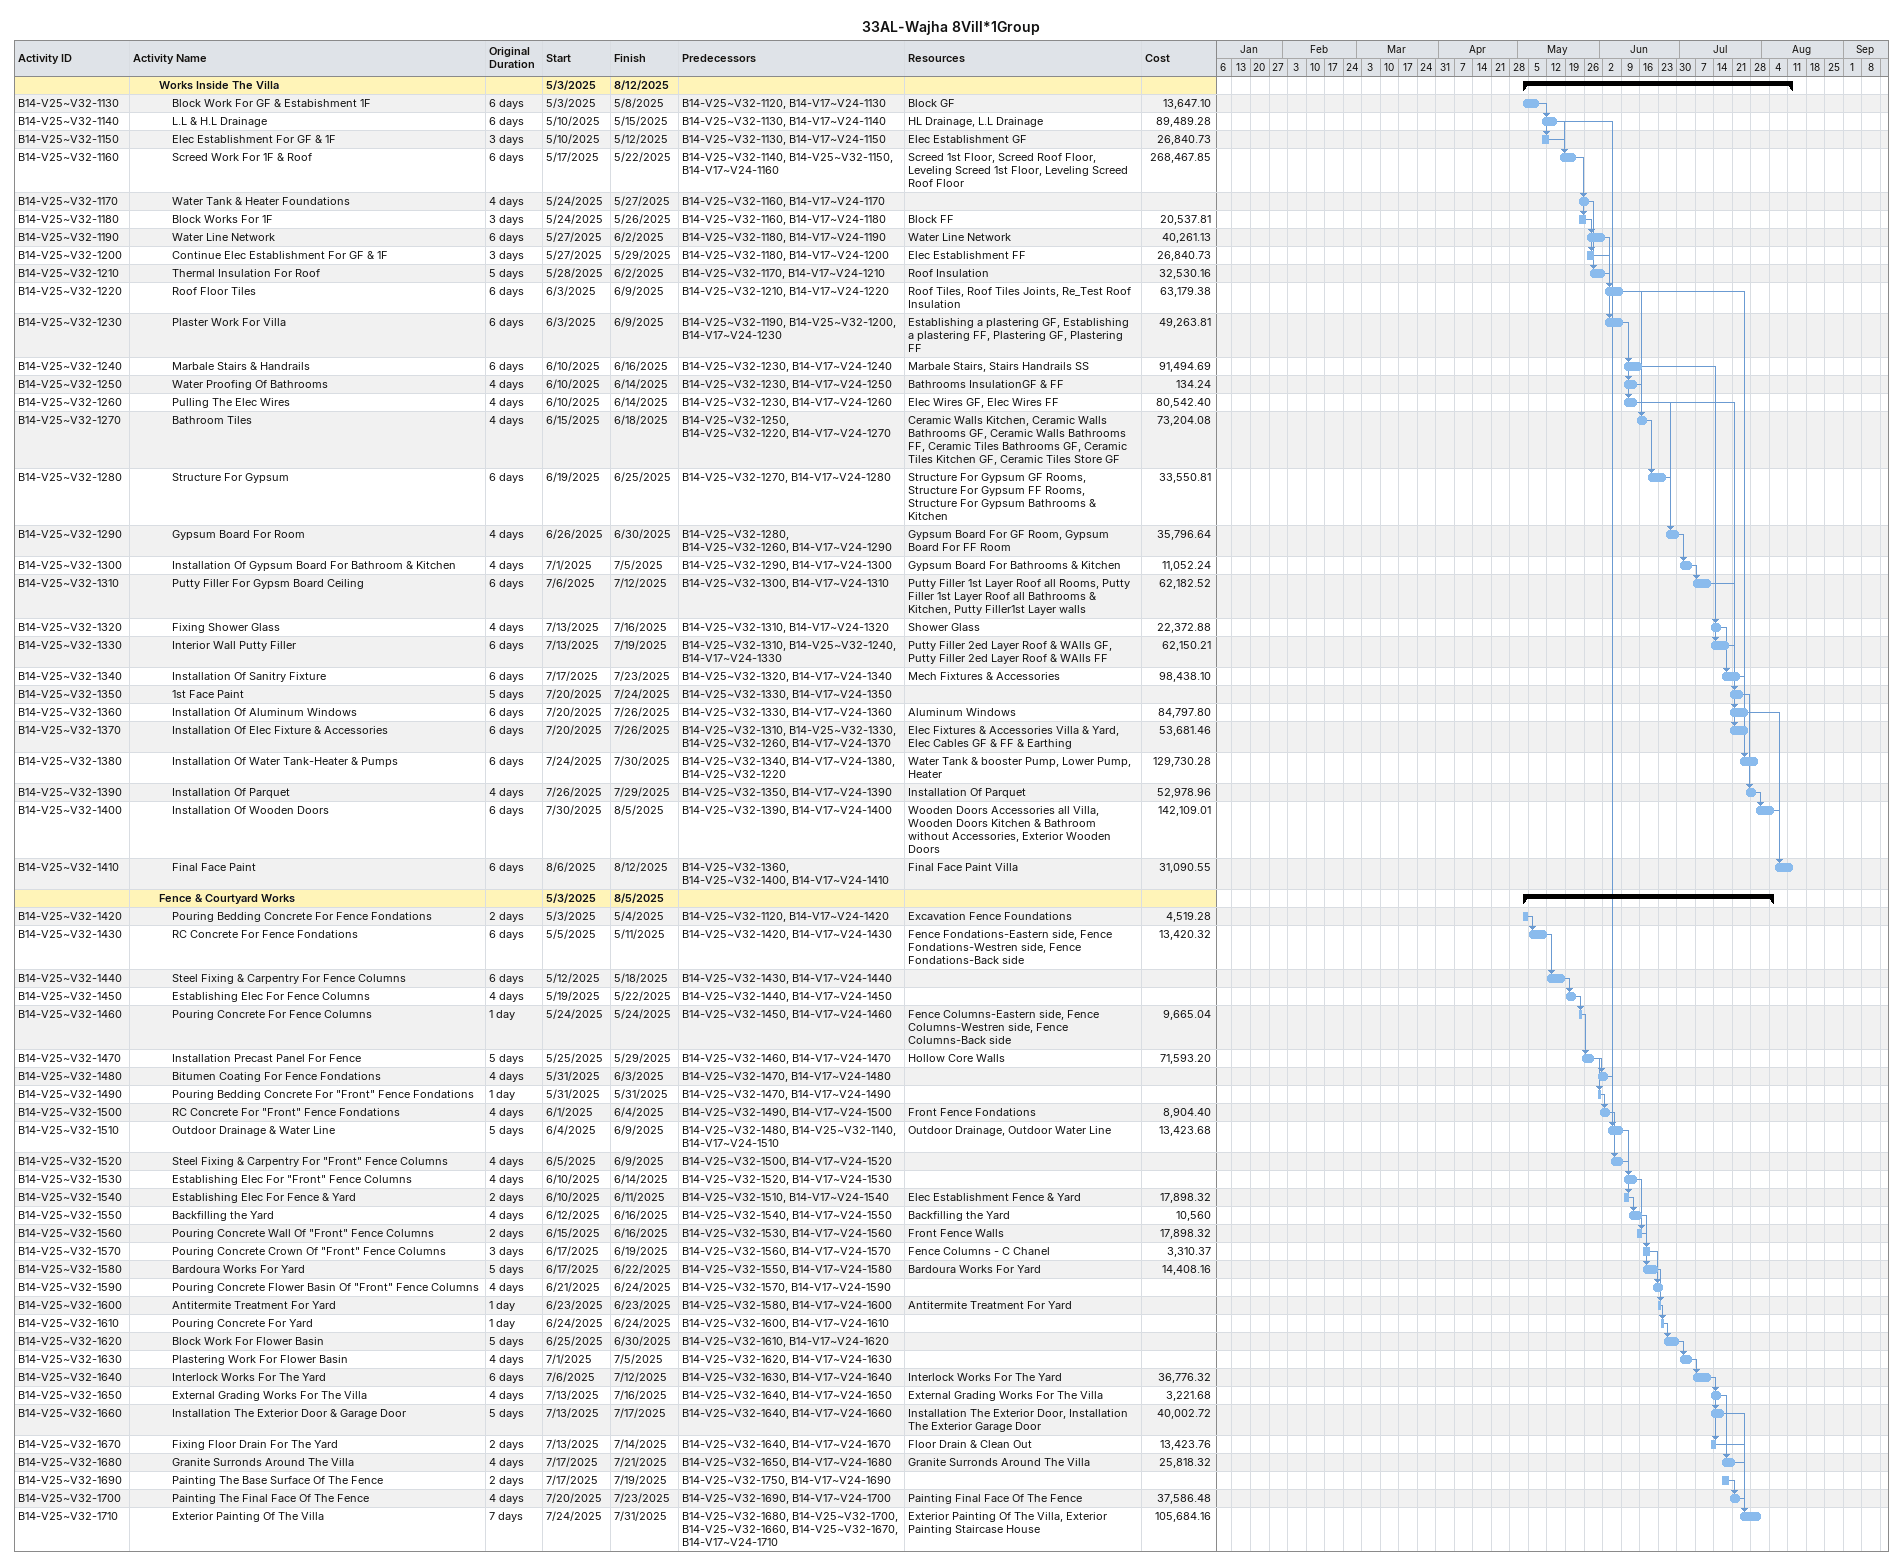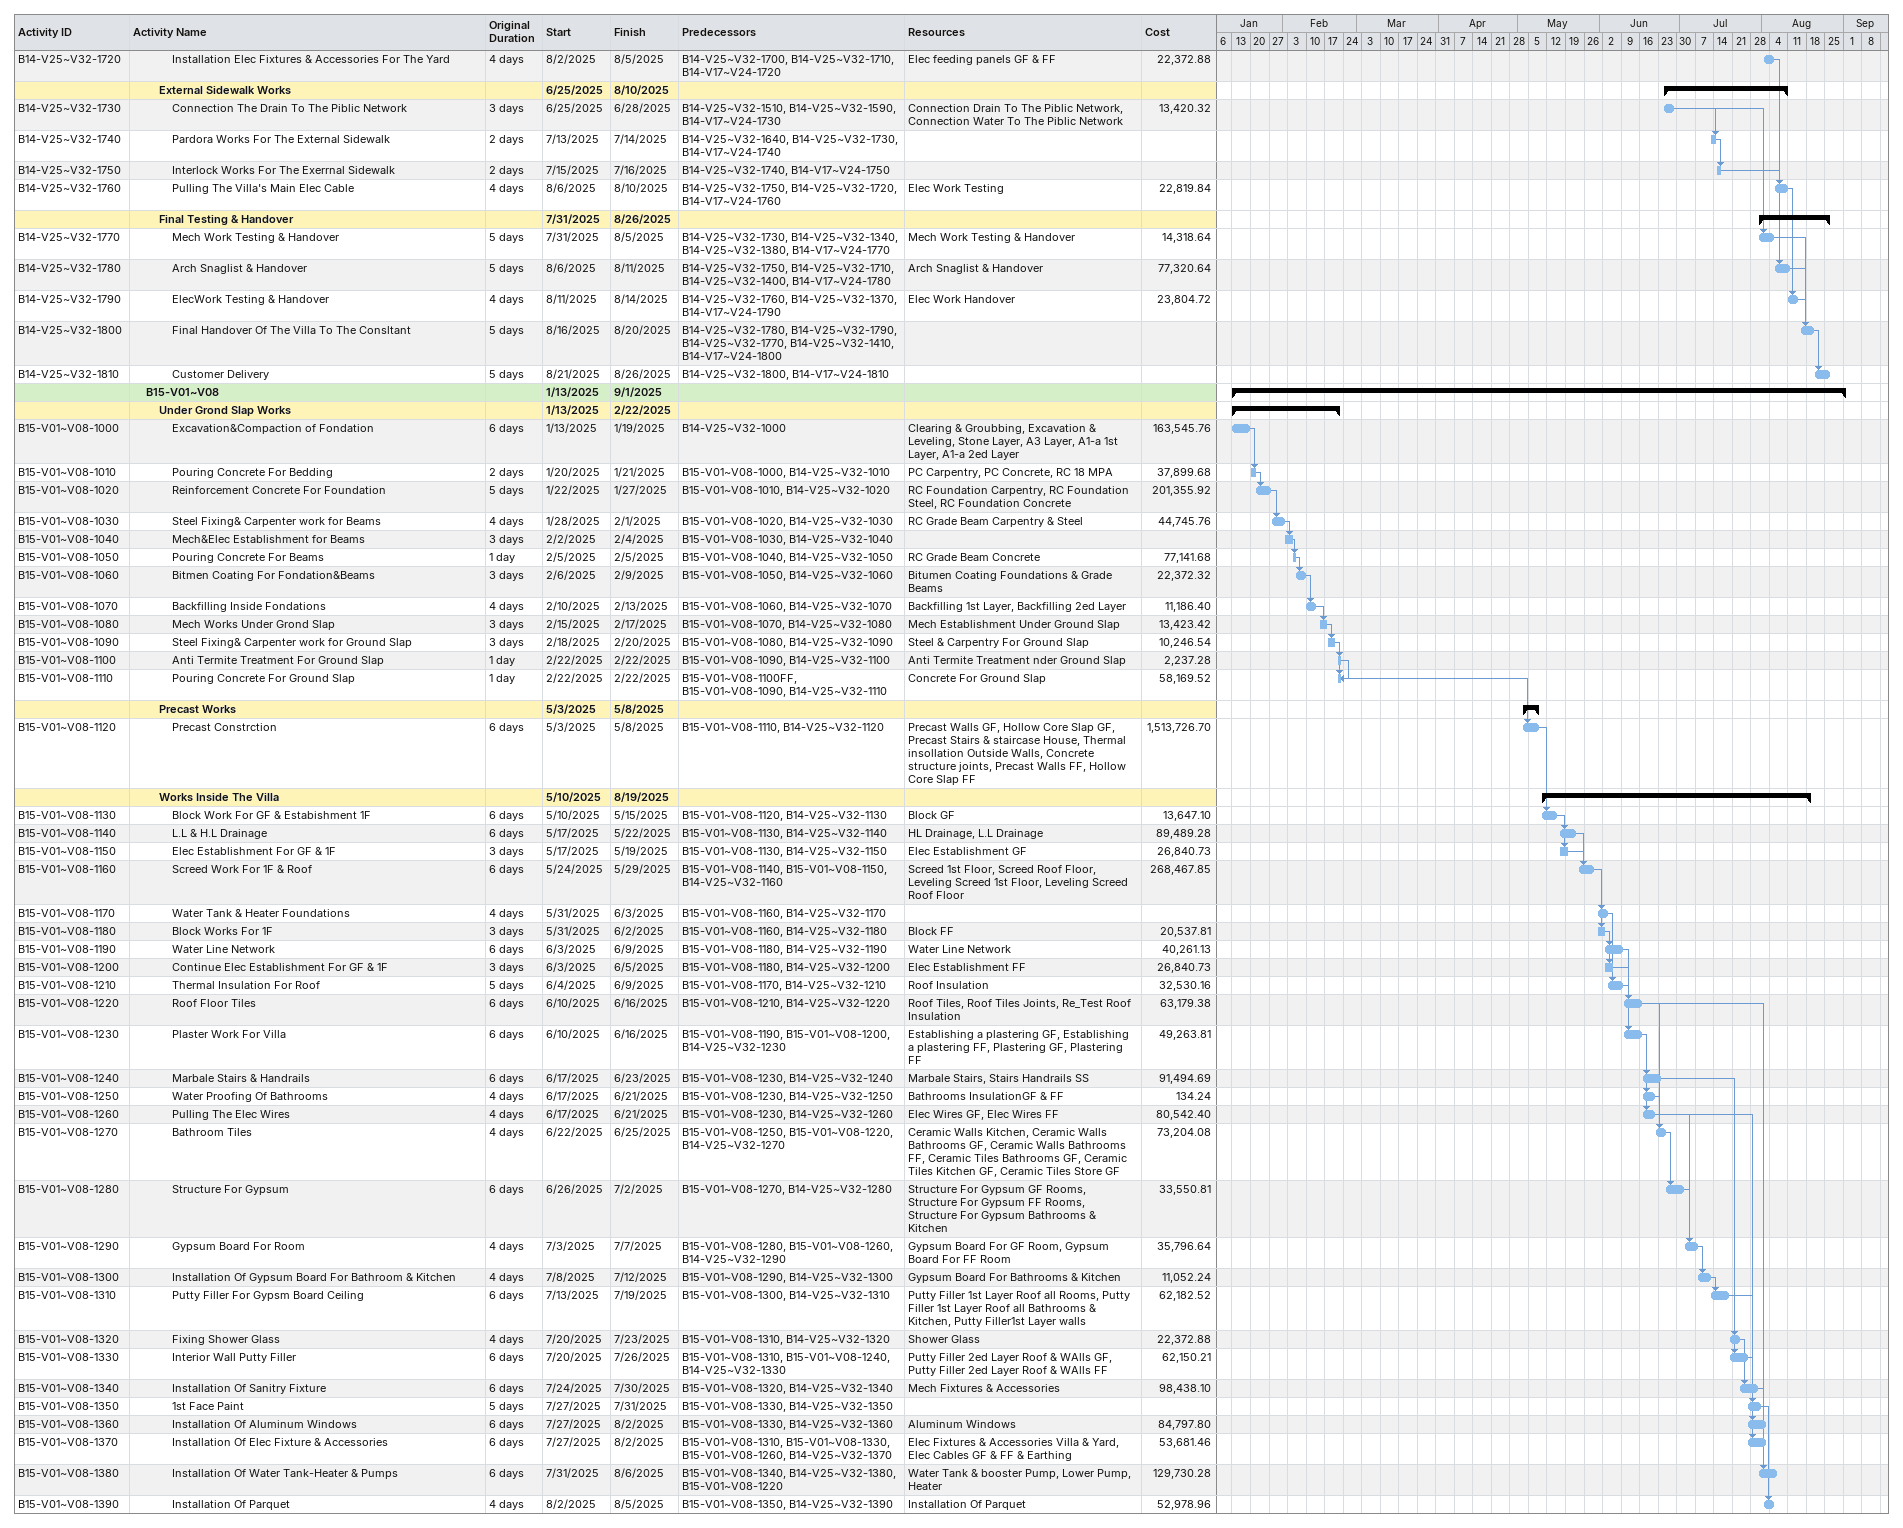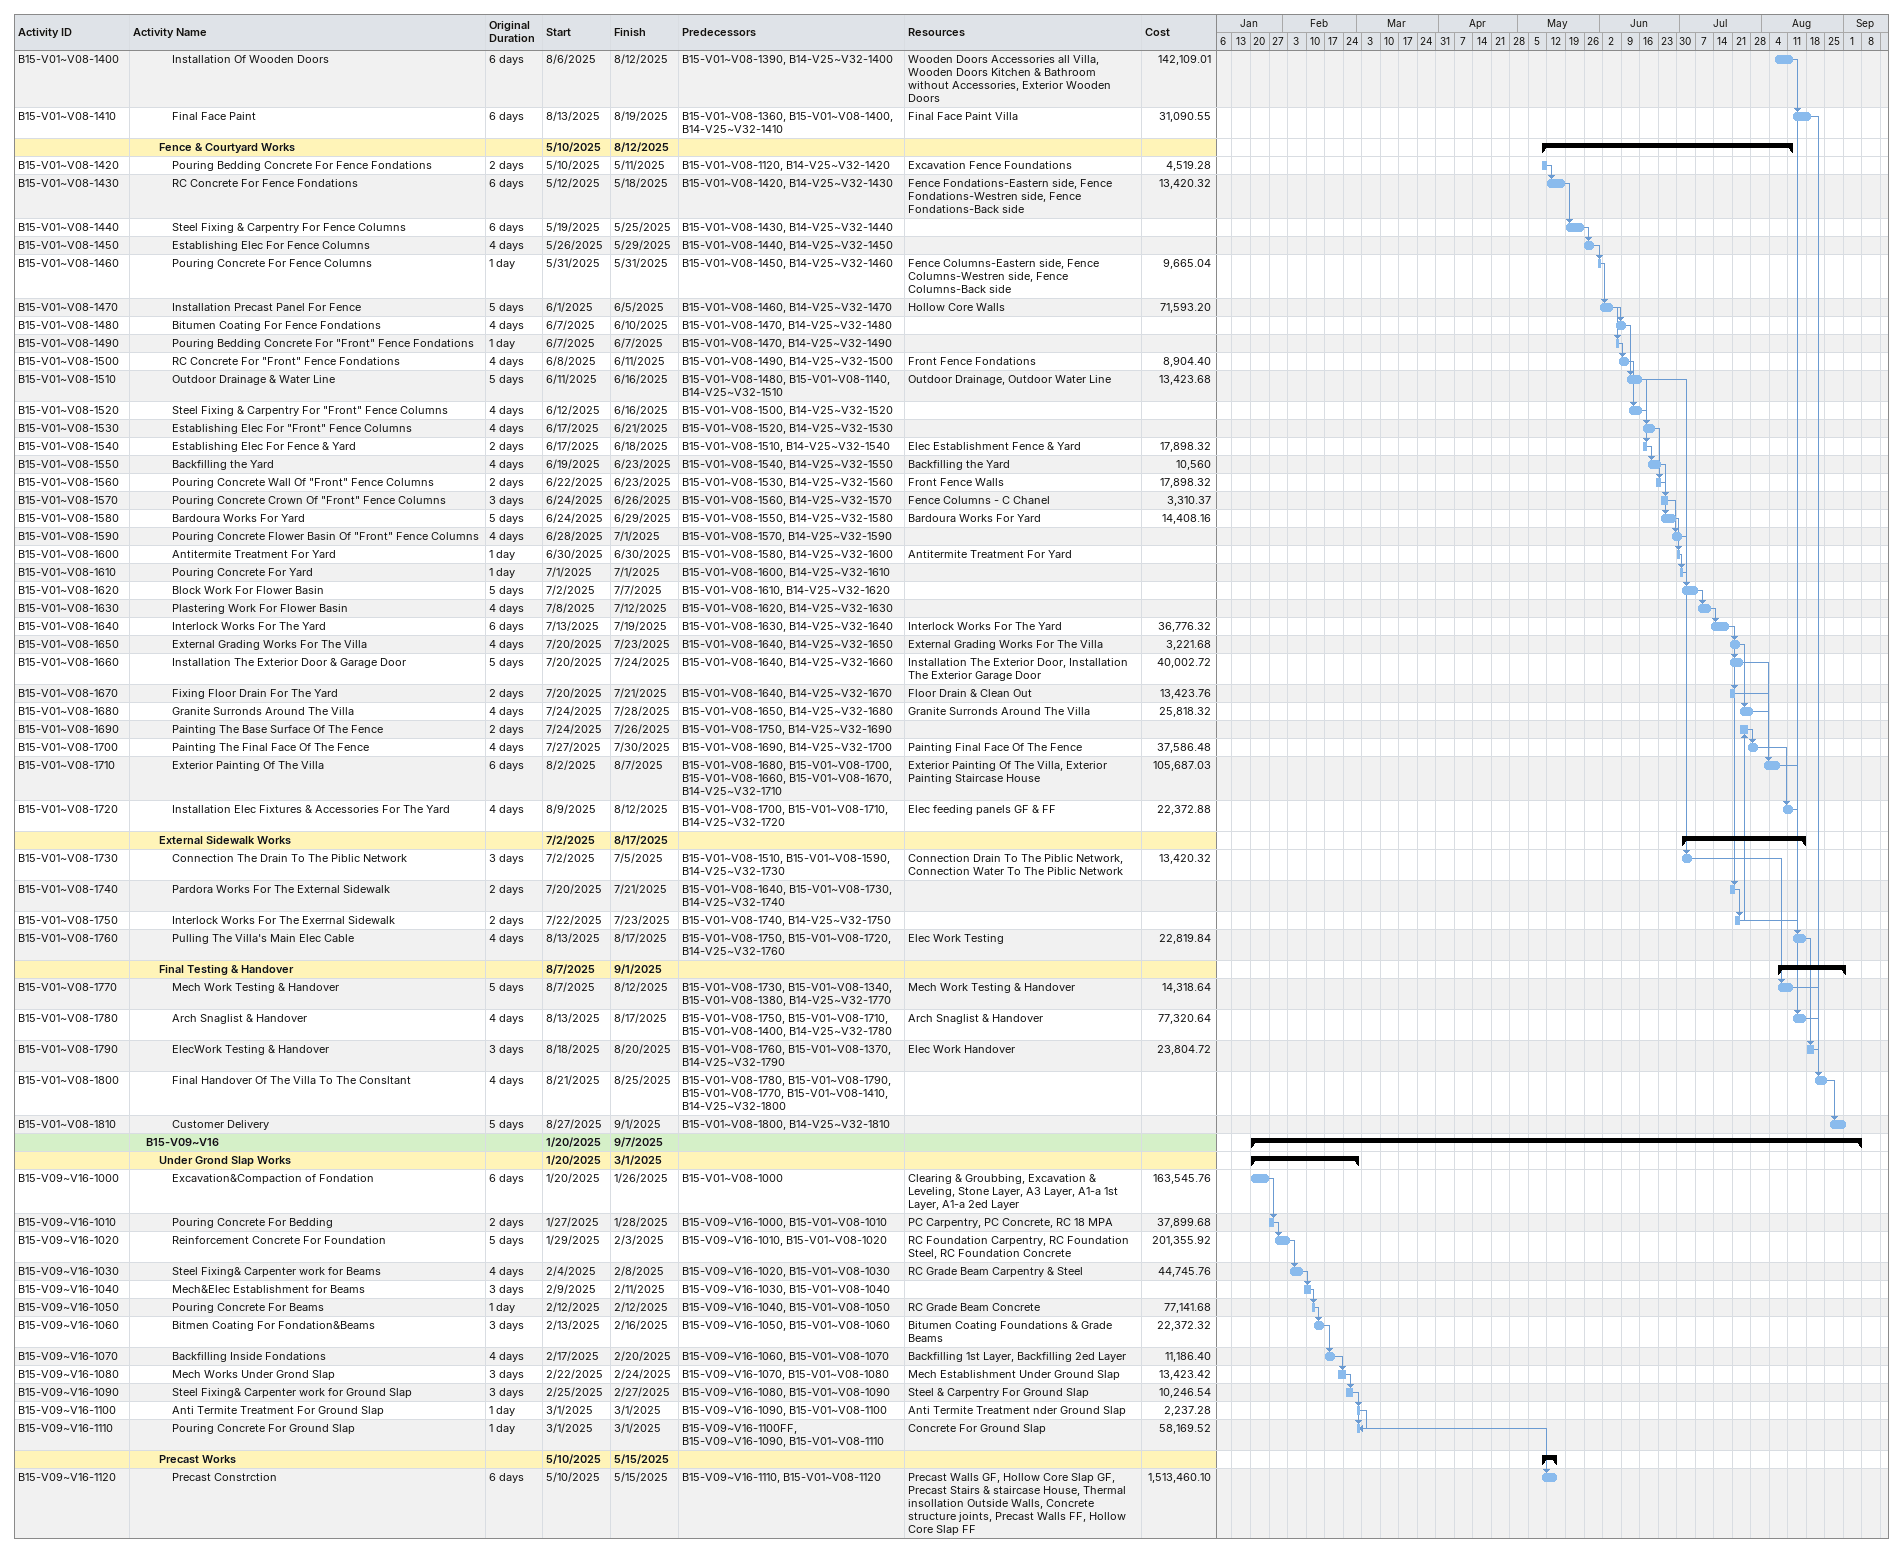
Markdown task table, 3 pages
33AL-Wajha 8Vill*1Group

| ID | Level | Task | Original duration | Start | Finish | Predecessors | Resources | Cost |
|---|---|---|---|---|---|---|---|---|
|  | 3 | **Works Inside The Villa** |  | 2025-05-03 | 2025-08-12 |  |  |  |
| B14-V25~V32-1130 | 4 | Block Work For GF & Estabishment 1F | 6d | 2025-05-03 | 2025-05-08 | B14-V25~V32-1120, B14-V17~V24-1130 | Block GF | 13647.10 |
| B14-V25~V32-1140 | 4 | L.L & H.L Drainage | 6d | 2025-05-10 | 2025-05-15 | B14-V25~V32-1130, B14-V17~V24-1140 | HL Drainage, L.L Drainage | 89489.28 |
| B14-V25~V32-1150 | 4 | Elec Establishment For GF & 1F | 3d | 2025-05-10 | 2025-05-12 | B14-V25~V32-1130, B14-V17~V24-1150 | Elec Establishment GF | 26840.73 |
| B14-V25~V32-1160 | 4 | Screed Work For 1F & Roof | 6d | 2025-05-17 | 2025-05-22 | B14-V25~V32-1140, B14-V25~V32-1150, B14-V17~V24-1160 | Screed 1st Floor, Screed Roof Floor, Leveling Screed 1st Floor, Leveling Screed Roof Floor | 268467.85 |
| B14-V25~V32-1170 | 4 | Water Tank & Heater Foundations | 4d | 2025-05-24 | 2025-05-27 | B14-V25~V32-1160, B14-V17~V24-1170 |  |  |
| B14-V25~V32-1180 | 4 | Block Works For 1F | 3d | 2025-05-24 | 2025-05-26 | B14-V25~V32-1160, B14-V17~V24-1180 | Block FF | 20537.81 |
| B14-V25~V32-1190 | 4 | Water Line Network | 6d | 2025-05-27 | 2025-06-02 | B14-V25~V32-1180, B14-V17~V24-1190 | Water Line Network | 40261.13 |
| B14-V25~V32-1200 | 4 | Continue Elec Establishment For GF & 1F | 3d | 2025-05-27 | 2025-05-29 | B14-V25~V32-1180, B14-V17~V24-1200 | Elec Establishment FF | 26840.73 |
| B14-V25~V32-1210 | 4 | Thermal Insulation For Roof | 5d | 2025-05-28 | 2025-06-02 | B14-V25~V32-1170, B14-V17~V24-1210 | Roof Insulation | 32530.16 |
| B14-V25~V32-1220 | 4 | Roof Floor Tiles | 6d | 2025-06-03 | 2025-06-09 | B14-V25~V32-1210, B14-V17~V24-1220 | Roof Tiles, Roof Tiles Joints, Re_Test Roof Insulation | 63179.38 |
| B14-V25~V32-1230 | 4 | Plaster Work For Villa | 6d | 2025-06-03 | 2025-06-09 | B14-V25~V32-1190, B14-V25~V32-1200, B14-V17~V24-1230 | Establishing a plastering GF, Establishing a plastering FF, Plastering GF, Plastering FF | 49263.81 |
| B14-V25~V32-1240 | 4 | Marbale Stairs & Handrails | 6d | 2025-06-10 | 2025-06-16 | B14-V25~V32-1230, B14-V17~V24-1240 | Marbale Stairs, Stairs Handrails SS | 91494.69 |
| B14-V25~V32-1250 | 4 | Water Proofing Of Bathrooms | 4d | 2025-06-10 | 2025-06-14 | B14-V25~V32-1230, B14-V17~V24-1250 | Bathrooms InsulationGF & FF | 134.24 |
| B14-V25~V32-1260 | 4 | Pulling The Elec Wires | 4d | 2025-06-10 | 2025-06-14 | B14-V25~V32-1230, B14-V17~V24-1260 | Elec Wires GF, Elec Wires FF | 80542.40 |
| B14-V25~V32-1270 | 4 | Bathroom Tiles | 4d | 2025-06-15 | 2025-06-18 | B14-V25~V32-1250, B14-V25~V32-1220, B14-V17~V24-1270 | Ceramic Walls Kitchen, Ceramic Walls Bathrooms GF, Ceramic Walls Bathrooms FF, Ceramic Tiles Bathrooms GF, Ceramic Tiles Kitchen GF, Ceramic Tiles Store GF | 73204.08 |
| B14-V25~V32-1280 | 4 | Structure For Gypsum | 6d | 2025-06-19 | 2025-06-25 | B14-V25~V32-1270, B14-V17~V24-1280 | Structure For Gypsum GF Rooms, Structure For Gypsum FF Rooms, Structure For Gypsum Bathrooms & Kitchen | 33550.81 |
| B14-V25~V32-1290 | 4 | Gypsum Board For Room | 4d | 2025-06-26 | 2025-06-30 | B14-V25~V32-1280, B14-V25~V32-1260, B14-V17~V24-1290 | Gypsum Board For GF Room, Gypsum Board For FF Room | 35796.64 |
| B14-V25~V32-1300 | 4 | Installation Of Gypsum Board For Bathroom & Kitchen | 4d | 2025-07-01 | 2025-07-05 | B14-V25~V32-1290, B14-V17~V24-1300 | Gypsum Board For Bathrooms & Kitchen | 11052.24 |
| B14-V25~V32-1310 | 4 | Putty Filler For Gypsm Board Ceiling | 6d | 2025-07-06 | 2025-07-12 | B14-V25~V32-1300, B14-V17~V24-1310 | Putty Filler 1st Layer Roof all Rooms, Putty Filler 1st Layer Roof all Bathrooms & Kitchen, Putty Filler1st Layer walls | 62182.52 |
| B14-V25~V32-1320 | 4 | Fixing Shower Glass | 4d | 2025-07-13 | 2025-07-16 | B14-V25~V32-1310, B14-V17~V24-1320 | Shower Glass | 22372.88 |
| B14-V25~V32-1330 | 4 | Interior Wall Putty Filler | 6d | 2025-07-13 | 2025-07-19 | B14-V25~V32-1310, B14-V25~V32-1240, B14-V17~V24-1330 | Putty Filler 2ed Layer Roof & WAlls GF, Putty Filler 2ed Layer Roof & WAlls FF | 62150.21 |
| B14-V25~V32-1340 | 4 | Installation Of Sanitry Fixture | 6d | 2025-07-17 | 2025-07-23 | B14-V25~V32-1320, B14-V17~V24-1340 | Mech Fixtures & Accessories | 98438.10 |
| B14-V25~V32-1350 | 4 | 1st Face Paint | 5d | 2025-07-20 | 2025-07-24 | B14-V25~V32-1330, B14-V17~V24-1350 |  |  |
| B14-V25~V32-1360 | 4 | Installation Of Aluminum Windows | 6d | 2025-07-20 | 2025-07-26 | B14-V25~V32-1330, B14-V17~V24-1360 | Aluminum Windows | 84797.80 |
| B14-V25~V32-1370 | 4 | Installation Of Elec Fixture & Accessories | 6d | 2025-07-20 | 2025-07-26 | B14-V25~V32-1310, B14-V25~V32-1330, B14-V25~V32-1260, B14-V17~V24-1370 | Elec Fixtures & Accessories Villa & Yard, Elec Cables GF & FF & Earthing | 53681.46 |
| B14-V25~V32-1380 | 4 | Installation Of Water Tank-Heater & Pumps | 6d | 2025-07-24 | 2025-07-30 | B14-V25~V32-1340, B14-V17~V24-1380, B14-V25~V32-1220 | Water Tank & booster Pump, Lower Pump, Heater | 129730.28 |
| B14-V25~V32-1390 | 4 | Installation Of Parquet | 4d | 2025-07-26 | 2025-07-29 | B14-V25~V32-1350, B14-V17~V24-1390 | Installation Of Parquet | 52978.96 |
| B14-V25~V32-1400 | 4 | Installation Of Wooden Doors | 6d | 2025-07-30 | 2025-08-05 | B14-V25~V32-1390, B14-V17~V24-1400 | Wooden Doors Accessories all Villa, Wooden Doors Kitchen & Bathroom without Accessories, Exterior Wooden Doors | 142109.01 |
| B14-V25~V32-1410 | 4 | Final Face Paint | 6d | 2025-08-06 | 2025-08-12 | B14-V25~V32-1360, B14-V25~V32-1400, B14-V17~V24-1410 | Final Face Paint Villa | 31090.55 |
|  | 3 | **Fence & Courtyard Works** |  | 2025-05-03 | 2025-08-05 |  |  |  |
| B14-V25~V32-1420 | 4 | Pouring Bedding Concrete For Fence Fondations | 2d | 2025-05-03 | 2025-05-04 | B14-V25~V32-1120, B14-V17~V24-1420 | Excavation Fence Foundations | 4519.28 |
| B14-V25~V32-1430 | 4 | RC Concrete For Fence Fondations | 6d | 2025-05-05 | 2025-05-11 | B14-V25~V32-1420, B14-V17~V24-1430 | Fence Fondations-Eastern side, Fence Fondations-Westren side, Fence Fondations-Back side | 13420.32 |
| B14-V25~V32-1440 | 4 | Steel Fixing & Carpentry For Fence Columns | 6d | 2025-05-12 | 2025-05-18 | B14-V25~V32-1430, B14-V17~V24-1440 |  |  |
| B14-V25~V32-1450 | 4 | Establishing Elec For Fence Columns | 4d | 2025-05-19 | 2025-05-22 | B14-V25~V32-1440, B14-V17~V24-1450 |  |  |
| B14-V25~V32-1460 | 4 | Pouring Concrete For Fence Columns | 1d | 2025-05-24 | 2025-05-24 | B14-V25~V32-1450, B14-V17~V24-1460 | Fence Columns-Eastern side, Fence Columns-Westren side, Fence Columns-Back side | 9665.04 |
| B14-V25~V32-1470 | 4 | Installation Precast Panel For Fence | 5d | 2025-05-25 | 2025-05-29 | B14-V25~V32-1460, B14-V17~V24-1470 | Hollow Core Walls | 71593.20 |
| B14-V25~V32-1480 | 4 | Bitumen Coating For Fence Fondations | 4d | 2025-05-31 | 2025-06-03 | B14-V25~V32-1470, B14-V17~V24-1480 |  |  |
| B14-V25~V32-1490 | 4 | Pouring Bedding Concrete For "Front" Fence Fondations | 1d | 2025-05-31 | 2025-05-31 | B14-V25~V32-1470, B14-V17~V24-1490 |  |  |
| B14-V25~V32-1500 | 4 | RC Concrete For "Front" Fence Fondations | 4d | 2025-06-01 | 2025-06-04 | B14-V25~V32-1490, B14-V17~V24-1500 | Front Fence Fondations | 8904.40 |
| B14-V25~V32-1510 | 4 | Outdoor Drainage & Water Line | 5d | 2025-06-04 | 2025-06-09 | B14-V25~V32-1480, B14-V25~V32-1140, B14-V17~V24-1510 | Outdoor Drainage, Outdoor Water Line | 13423.68 |
| B14-V25~V32-1520 | 4 | Steel Fixing & Carpentry For "Front" Fence Columns | 4d | 2025-06-05 | 2025-06-09 | B14-V25~V32-1500, B14-V17~V24-1520 |  |  |
| B14-V25~V32-1530 | 4 | Establishing Elec For "Front" Fence Columns | 4d | 2025-06-10 | 2025-06-14 | B14-V25~V32-1520, B14-V17~V24-1530 |  |  |
| B14-V25~V32-1540 | 4 | Establishing Elec For Fence & Yard | 2d | 2025-06-10 | 2025-06-11 | B14-V25~V32-1510, B14-V17~V24-1540 | Elec Establishment Fence & Yard | 17898.32 |
| B14-V25~V32-1550 | 4 | Backfilling the Yard | 4d | 2025-06-12 | 2025-06-16 | B14-V25~V32-1540, B14-V17~V24-1550 | Backfilling the Yard | 10560 |
| B14-V25~V32-1560 | 4 | Pouring Concrete Wall Of "Front" Fence Columns | 2d | 2025-06-15 | 2025-06-16 | B14-V25~V32-1530, B14-V17~V24-1560 | Front Fence Walls | 17898.32 |
| B14-V25~V32-1570 | 4 | Pouring Concrete Crown Of "Front" Fence Columns | 3d | 2025-06-17 | 2025-06-19 | B14-V25~V32-1560, B14-V17~V24-1570 | Fence Columns - C Chanel | 3310.37 |
| B14-V25~V32-1580 | 4 | Bardoura Works For Yard | 5d | 2025-06-17 | 2025-06-22 | B14-V25~V32-1550, B14-V17~V24-1580 | Bardoura Works For Yard | 14408.16 |
| B14-V25~V32-1590 | 4 | Pouring Concrete Flower Basin Of "Front" Fence Columns | 4d | 2025-06-21 | 2025-06-24 | B14-V25~V32-1570, B14-V17~V24-1590 |  |  |
| B14-V25~V32-1600 | 4 | Antitermite Treatment For Yard | 1d | 2025-06-23 | 2025-06-23 | B14-V25~V32-1580, B14-V17~V24-1600 | Antitermite Treatment For Yard |  |
| B14-V25~V32-1610 | 4 | Pouring Concrete For Yard | 1d | 2025-06-24 | 2025-06-24 | B14-V25~V32-1600, B14-V17~V24-1610 |  |  |
| B14-V25~V32-1620 | 4 | Block Work For Flower Basin | 5d | 2025-06-25 | 2025-06-30 | B14-V25~V32-1610, B14-V17~V24-1620 |  |  |
| B14-V25~V32-1630 | 4 | Plastering Work For Flower Basin | 4d | 2025-07-01 | 2025-07-05 | B14-V25~V32-1620, B14-V17~V24-1630 |  |  |
| B14-V25~V32-1640 | 4 | Interlock Works For The Yard | 6d | 2025-07-06 | 2025-07-12 | B14-V25~V32-1630, B14-V17~V24-1640 | Interlock Works For The Yard | 36776.32 |
| B14-V25~V32-1650 | 4 | External Grading Works For The Villa | 4d | 2025-07-13 | 2025-07-16 | B14-V25~V32-1640, B14-V17~V24-1650 | External Grading Works For The Villa | 3221.68 |
| B14-V25~V32-1660 | 4 | Installation The Exterior Door & Garage Door | 5d | 2025-07-13 | 2025-07-17 | B14-V25~V32-1640, B14-V17~V24-1660 | Installation The Exterior Door, Installation The Exterior Garage Door | 40002.72 |
| B14-V25~V32-1670 | 4 | Fixing Floor Drain For The Yard | 2d | 2025-07-13 | 2025-07-14 | B14-V25~V32-1640, B14-V17~V24-1670 | Floor Drain & Clean Out | 13423.76 |
| B14-V25~V32-1680 | 4 | Granite Surronds Around The Villa | 4d | 2025-07-17 | 2025-07-21 | B14-V25~V32-1650, B14-V17~V24-1680 | Granite Surronds Around The Villa | 25818.32 |
| B14-V25~V32-1690 | 4 | Painting The Base Surface Of The Fence | 2d | 2025-07-17 | 2025-07-19 | B14-V25~V32-1750, B14-V17~V24-1690 |  |  |
| B14-V25~V32-1700 | 4 | Painting The Final Face Of The Fence | 4d | 2025-07-20 | 2025-07-23 | B14-V25~V32-1690, B14-V17~V24-1700 | Painting Final Face Of The Fence | 37586.48 |
| B14-V25~V32-1710 | 4 | Exterior Painting Of The Villa | 7d | 2025-07-24 | 2025-07-31 | B14-V25~V32-1680, B14-V25~V32-1700, B14-V25~V32-1660, B14-V25~V32-1670, B14-V17~V24-1710 | Exterior Painting Of The Villa, Exterior Painting Staircase House | 105684.16 |
| B14-V25~V32-1720 | 4 | Installation Elec Fixtures & Accessories For The Yard | 4d | 2025-08-02 | 2025-08-05 | B14-V25~V32-1700, B14-V25~V32-1710, B14-V17~V24-1720 | Elec feeding panels GF & FF | 22372.88 |
|  | 3 | **External Sidewalk Works** |  | 2025-06-25 | 2025-08-10 |  |  |  |
| B14-V25~V32-1730 | 4 | Connection The Drain To The Piblic Network | 3d | 2025-06-25 | 2025-06-28 | B14-V25~V32-1510, B14-V25~V32-1590, B14-V17~V24-1730 | Connection Drain To The Piblic Network, Connection Water To The Piblic Network | 13420.32 |
| B14-V25~V32-1740 | 4 | Pardora Works For The External Sidewalk | 2d | 2025-07-13 | 2025-07-14 | B14-V25~V32-1640, B14-V25~V32-1730, B14-V17~V24-1740 |  |  |
| B14-V25~V32-1750 | 4 | Interlock Works For The Exerrnal Sidewalk | 2d | 2025-07-15 | 2025-07-16 | B14-V25~V32-1740, B14-V17~V24-1750 |  |  |
| B14-V25~V32-1760 | 4 | Pulling The Villa's Main Elec Cable | 4d | 2025-08-06 | 2025-08-10 | B14-V25~V32-1750, B14-V25~V32-1720, B14-V17~V24-1760 | Elec Work Testing | 22819.84 |
|  | 3 | **Final Testing & Handover** |  | 2025-07-31 | 2025-08-26 |  |  |  |
| B14-V25~V32-1770 | 4 | Mech Work Testing & Handover | 5d | 2025-07-31 | 2025-08-05 | B14-V25~V32-1730, B14-V25~V32-1340, B14-V25~V32-1380, B14-V17~V24-1770 | Mech Work Testing & Handover | 14318.64 |
| B14-V25~V32-1780 | 4 | Arch Snaglist & Handover | 5d | 2025-08-06 | 2025-08-11 | B14-V25~V32-1750, B14-V25~V32-1710, B14-V25~V32-1400, B14-V17~V24-1780 | Arch Snaglist & Handover | 77320.64 |
| B14-V25~V32-1790 | 4 | ElecWork Testing & Handover | 4d | 2025-08-11 | 2025-08-14 | B14-V25~V32-1760, B14-V25~V32-1370, B14-V17~V24-1790 | Elec Work Handover | 23804.72 |
| B14-V25~V32-1800 | 4 | Final Handover Of The Villa To The Consltant | 5d | 2025-08-16 | 2025-08-20 | B14-V25~V32-1780, B14-V25~V32-1790, B14-V25~V32-1770, B14-V25~V32-1410, B14-V17~V24-1800 |  |  |
| B14-V25~V32-1810 | 4 | Customer Delivery | 5d | 2025-08-21 | 2025-08-26 | B14-V25~V32-1800, B14-V17~V24-1810 |  |  |
|  | 2 | **B15-V01~V08** |  | 2025-01-13 | 2025-09-01 |  |  |  |
|  | 3 | **Under Grond Slap Works** |  | 2025-01-13 | 2025-02-22 |  |  |  |
| B15-V01~V08-1000 | 4 | Excavation&Compaction of Fondation | 6d | 2025-01-13 | 2025-01-19 | B14-V25~V32-1000 | Clearing & Groubbing, Excavation & Leveling, Stone Layer, A3 Layer, A1-a 1st Layer, A1-a 2ed Layer | 163545.76 |
| B15-V01~V08-1010 | 4 | Pouring Concrete For Bedding | 2d | 2025-01-20 | 2025-01-21 | B15-V01~V08-1000, B14-V25~V32-1010 | PC Carpentry, PC Concrete, RC 18 MPA | 37899.68 |
| B15-V01~V08-1020 | 4 | Reinforcement Concrete For Foundation | 5d | 2025-01-22 | 2025-01-27 | B15-V01~V08-1010, B14-V25~V32-1020 | RC Foundation Carpentry, RC Foundation Steel, RC Foundation Concrete | 201355.92 |
| B15-V01~V08-1030 | 4 | Steel Fixing& Carpenter work for Beams | 4d | 2025-01-28 | 2025-02-01 | B15-V01~V08-1020, B14-V25~V32-1030 | RC Grade Beam Carpentry & Steel | 44745.76 |
| B15-V01~V08-1040 | 4 | Mech&Elec Establishment for Beams | 3d | 2025-02-02 | 2025-02-04 | B15-V01~V08-1030, B14-V25~V32-1040 |  |  |
| B15-V01~V08-1050 | 4 | Pouring Concrete For Beams | 1d | 2025-02-05 | 2025-02-05 | B15-V01~V08-1040, B14-V25~V32-1050 | RC Grade Beam Concrete | 77141.68 |
| B15-V01~V08-1060 | 4 | Bitmen Coating For Fondation&Beams | 3d | 2025-02-06 | 2025-02-09 | B15-V01~V08-1050, B14-V25~V32-1060 | Bitumen Coating Foundations & Grade Beams | 22372.32 |
| B15-V01~V08-1070 | 4 | Backfilling Inside Fondations | 4d | 2025-02-10 | 2025-02-13 | B15-V01~V08-1060, B14-V25~V32-1070 | Backfilling 1st Layer, Backfilling 2ed Layer | 11186.40 |
| B15-V01~V08-1080 | 4 | Mech Works Under Grond Slap | 3d | 2025-02-15 | 2025-02-17 | B15-V01~V08-1070, B14-V25~V32-1080 | Mech Establishment Under Ground Slap | 13423.42 |
| B15-V01~V08-1090 | 4 | Steel Fixing& Carpenter work for Ground Slap | 3d | 2025-02-18 | 2025-02-20 | B15-V01~V08-1080, B14-V25~V32-1090 | Steel & Carpentry For Ground Slap | 10246.54 |
| B15-V01~V08-1100 | 4 | Anti Termite Treatment For Ground Slap | 1d | 2025-02-22 | 2025-02-22 | B15-V01~V08-1090, B14-V25~V32-1100 | Anti Termite Treatment nder Ground Slap | 2237.28 |
| B15-V01~V08-1110 | 4 | Pouring Concrete For Ground Slap | 1d | 2025-02-22 | 2025-02-22 | B15-V01~V08-1100FF, B15-V01~V08-1090, B14-V25~V32-1110 | Concrete For Ground Slap | 58169.52 |
|  | 3 | **Precast Works** |  | 2025-05-03 | 2025-05-08 |  |  |  |
| B15-V01~V08-1120 | 4 | Precast Constrction | 6d | 2025-05-03 | 2025-05-08 | B15-V01~V08-1110, B14-V25~V32-1120 | Precast Walls GF, Hollow Core Slap GF, Precast Stairs & staircase House, Thermal insollation Outside Walls, Concrete structure joints, Precast Walls FF, Hollow Core Slap FF | 1513726.70 |
|  | 3 | **Works Inside The Villa** |  | 2025-05-10 | 2025-08-19 |  |  |  |
| B15-V01~V08-1130 | 4 | Block Work For GF & Estabishment 1F | 6d | 2025-05-10 | 2025-05-15 | B15-V01~V08-1120, B14-V25~V32-1130 | Block GF | 13647.10 |
| B15-V01~V08-1140 | 4 | L.L & H.L Drainage | 6d | 2025-05-17 | 2025-05-22 | B15-V01~V08-1130, B14-V25~V32-1140 | HL Drainage, L.L Drainage | 89489.28 |
| B15-V01~V08-1150 | 4 | Elec Establishment For GF & 1F | 3d | 2025-05-17 | 2025-05-19 | B15-V01~V08-1130, B14-V25~V32-1150 | Elec Establishment GF | 26840.73 |
| B15-V01~V08-1160 | 4 | Screed Work For 1F & Roof | 6d | 2025-05-24 | 2025-05-29 | B15-V01~V08-1140, B15-V01~V08-1150, B14-V25~V32-1160 | Screed 1st Floor, Screed Roof Floor, Leveling Screed 1st Floor, Leveling Screed Roof Floor | 268467.85 |
| B15-V01~V08-1170 | 4 | Water Tank & Heater Foundations | 4d | 2025-05-31 | 2025-06-03 | B15-V01~V08-1160, B14-V25~V32-1170 |  |  |
| B15-V01~V08-1180 | 4 | Block Works For 1F | 3d | 2025-05-31 | 2025-06-02 | B15-V01~V08-1160, B14-V25~V32-1180 | Block FF | 20537.81 |
| B15-V01~V08-1190 | 4 | Water Line Network | 6d | 2025-06-03 | 2025-06-09 | B15-V01~V08-1180, B14-V25~V32-1190 | Water Line Network | 40261.13 |
| B15-V01~V08-1200 | 4 | Continue Elec Establishment For GF & 1F | 3d | 2025-06-03 | 2025-06-05 | B15-V01~V08-1180, B14-V25~V32-1200 | Elec Establishment FF | 26840.73 |
| B15-V01~V08-1210 | 4 | Thermal Insulation For Roof | 5d | 2025-06-04 | 2025-06-09 | B15-V01~V08-1170, B14-V25~V32-1210 | Roof Insulation | 32530.16 |
| B15-V01~V08-1220 | 4 | Roof Floor Tiles | 6d | 2025-06-10 | 2025-06-16 | B15-V01~V08-1210, B14-V25~V32-1220 | Roof Tiles, Roof Tiles Joints, Re_Test Roof Insulation | 63179.38 |
| B15-V01~V08-1230 | 4 | Plaster Work For Villa | 6d | 2025-06-10 | 2025-06-16 | B15-V01~V08-1190, B15-V01~V08-1200, B14-V25~V32-1230 | Establishing a plastering GF, Establishing a plastering FF, Plastering GF, Plastering FF | 49263.81 |
| B15-V01~V08-1240 | 4 | Marbale Stairs & Handrails | 6d | 2025-06-17 | 2025-06-23 | B15-V01~V08-1230, B14-V25~V32-1240 | Marbale Stairs, Stairs Handrails SS | 91494.69 |
| B15-V01~V08-1250 | 4 | Water Proofing Of Bathrooms | 4d | 2025-06-17 | 2025-06-21 | B15-V01~V08-1230, B14-V25~V32-1250 | Bathrooms InsulationGF & FF | 134.24 |
| B15-V01~V08-1260 | 4 | Pulling The Elec Wires | 4d | 2025-06-17 | 2025-06-21 | B15-V01~V08-1230, B14-V25~V32-1260 | Elec Wires GF, Elec Wires FF | 80542.40 |
| B15-V01~V08-1270 | 4 | Bathroom Tiles | 4d | 2025-06-22 | 2025-06-25 | B15-V01~V08-1250, B15-V01~V08-1220, B14-V25~V32-1270 | Ceramic Walls Kitchen, Ceramic Walls Bathrooms GF, Ceramic Walls Bathrooms FF, Ceramic Tiles Bathrooms GF, Ceramic Tiles Kitchen GF, Ceramic Tiles Store GF | 73204.08 |
| B15-V01~V08-1280 | 4 | Structure For Gypsum | 6d | 2025-06-26 | 2025-07-02 | B15-V01~V08-1270, B14-V25~V32-1280 | Structure For Gypsum GF Rooms, Structure For Gypsum FF Rooms, Structure For Gypsum Bathrooms & Kitchen | 33550.81 |
| B15-V01~V08-1290 | 4 | Gypsum Board For Room | 4d | 2025-07-03 | 2025-07-07 | B15-V01~V08-1280, B15-V01~V08-1260, B14-V25~V32-1290 | Gypsum Board For GF Room, Gypsum Board For FF Room | 35796.64 |
| B15-V01~V08-1300 | 4 | Installation Of Gypsum Board For Bathroom & Kitchen | 4d | 2025-07-08 | 2025-07-12 | B15-V01~V08-1290, B14-V25~V32-1300 | Gypsum Board For Bathrooms & Kitchen | 11052.24 |
| B15-V01~V08-1310 | 4 | Putty Filler For Gypsm Board Ceiling | 6d | 2025-07-13 | 2025-07-19 | B15-V01~V08-1300, B14-V25~V32-1310 | Putty Filler 1st Layer Roof all Rooms, Putty Filler 1st Layer Roof all Bathrooms & Kitchen, Putty Filler1st Layer walls | 62182.52 |
| B15-V01~V08-1320 | 4 | Fixing Shower Glass | 4d | 2025-07-20 | 2025-07-23 | B15-V01~V08-1310, B14-V25~V32-1320 | Shower Glass | 22372.88 |
| B15-V01~V08-1330 | 4 | Interior Wall Putty Filler | 6d | 2025-07-20 | 2025-07-26 | B15-V01~V08-1310, B15-V01~V08-1240, B14-V25~V32-1330 | Putty Filler 2ed Layer Roof & WAlls GF, Putty Filler 2ed Layer Roof & WAlls FF | 62150.21 |
| B15-V01~V08-1340 | 4 | Installation Of Sanitry Fixture | 6d | 2025-07-24 | 2025-07-30 | B15-V01~V08-1320, B14-V25~V32-1340 | Mech Fixtures & Accessories | 98438.10 |
| B15-V01~V08-1350 | 4 | 1st Face Paint | 5d | 2025-07-27 | 2025-07-31 | B15-V01~V08-1330, B14-V25~V32-1350 |  |  |
| B15-V01~V08-1360 | 4 | Installation Of Aluminum Windows | 6d | 2025-07-27 | 2025-08-02 | B15-V01~V08-1330, B14-V25~V32-1360 | Aluminum Windows | 84797.80 |
| B15-V01~V08-1370 | 4 | Installation Of Elec Fixture & Accessories | 6d | 2025-07-27 | 2025-08-02 | B15-V01~V08-1310, B15-V01~V08-1330, B15-V01~V08-1260, B14-V25~V32-1370 | Elec Fixtures & Accessories Villa & Yard, Elec Cables GF & FF & Earthing | 53681.46 |
| B15-V01~V08-1380 | 4 | Installation Of Water Tank-Heater & Pumps | 6d | 2025-07-31 | 2025-08-06 | B15-V01~V08-1340, B14-V25~V32-1380, B15-V01~V08-1220 | Water Tank & booster Pump, Lower Pump, Heater | 129730.28 |
| B15-V01~V08-1390 | 4 | Installation Of Parquet | 4d | 2025-08-02 | 2025-08-05 | B15-V01~V08-1350, B14-V25~V32-1390 | Installation Of Parquet | 52978.96 |
| B15-V01~V08-1400 | 4 | Installation Of Wooden Doors | 6d | 2025-08-06 | 2025-08-12 | B15-V01~V08-1390, B14-V25~V32-1400 | Wooden Doors Accessories all Villa, Wooden Doors Kitchen & Bathroom without Accessories, Exterior Wooden Doors | 142109.01 |
| B15-V01~V08-1410 | 4 | Final Face Paint | 6d | 2025-08-13 | 2025-08-19 | B15-V01~V08-1360, B15-V01~V08-1400, B14-V25~V32-1410 | Final Face Paint Villa | 31090.55 |
|  | 3 | **Fence & Courtyard Works** |  | 2025-05-10 | 2025-08-12 |  |  |  |
| B15-V01~V08-1420 | 4 | Pouring Bedding Concrete For Fence Fondations | 2d | 2025-05-10 | 2025-05-11 | B15-V01~V08-1120, B14-V25~V32-1420 | Excavation Fence Foundations | 4519.28 |
| B15-V01~V08-1430 | 4 | RC Concrete For Fence Fondations | 6d | 2025-05-12 | 2025-05-18 | B15-V01~V08-1420, B14-V25~V32-1430 | Fence Fondations-Eastern side, Fence Fondations-Westren side, Fence Fondations-Back side | 13420.32 |
| B15-V01~V08-1440 | 4 | Steel Fixing & Carpentry For Fence Columns | 6d | 2025-05-19 | 2025-05-25 | B15-V01~V08-1430, B14-V25~V32-1440 |  |  |
| B15-V01~V08-1450 | 4 | Establishing Elec For Fence Columns | 4d | 2025-05-26 | 2025-05-29 | B15-V01~V08-1440, B14-V25~V32-1450 |  |  |
| B15-V01~V08-1460 | 4 | Pouring Concrete For Fence Columns | 1d | 2025-05-31 | 2025-05-31 | B15-V01~V08-1450, B14-V25~V32-1460 | Fence Columns-Eastern side, Fence Columns-Westren side, Fence Columns-Back side | 9665.04 |
| B15-V01~V08-1470 | 4 | Installation Precast Panel For Fence | 5d | 2025-06-01 | 2025-06-05 | B15-V01~V08-1460, B14-V25~V32-1470 | Hollow Core Walls | 71593.20 |
| B15-V01~V08-1480 | 4 | Bitumen Coating For Fence Fondations | 4d | 2025-06-07 | 2025-06-10 | B15-V01~V08-1470, B14-V25~V32-1480 |  |  |
| B15-V01~V08-1490 | 4 | Pouring Bedding Concrete For "Front" Fence Fondations | 1d | 2025-06-07 | 2025-06-07 | B15-V01~V08-1470, B14-V25~V32-1490 |  |  |
| B15-V01~V08-1500 | 4 | RC Concrete For "Front" Fence Fondations | 4d | 2025-06-08 | 2025-06-11 | B15-V01~V08-1490, B14-V25~V32-1500 | Front Fence Fondations | 8904.40 |
| B15-V01~V08-1510 | 4 | Outdoor Drainage & Water Line | 5d | 2025-06-11 | 2025-06-16 | B15-V01~V08-1480, B15-V01~V08-1140, B14-V25~V32-1510 | Outdoor Drainage, Outdoor Water Line | 13423.68 |
| B15-V01~V08-1520 | 4 | Steel Fixing & Carpentry For "Front" Fence Columns | 4d | 2025-06-12 | 2025-06-16 | B15-V01~V08-1500, B14-V25~V32-1520 |  |  |
| B15-V01~V08-1530 | 4 | Establishing Elec For "Front" Fence Columns | 4d | 2025-06-17 | 2025-06-21 | B15-V01~V08-1520, B14-V25~V32-1530 |  |  |
| B15-V01~V08-1540 | 4 | Establishing Elec For Fence & Yard | 2d | 2025-06-17 | 2025-06-18 | B15-V01~V08-1510, B14-V25~V32-1540 | Elec Establishment Fence & Yard | 17898.32 |
| B15-V01~V08-1550 | 4 | Backfilling the Yard | 4d | 2025-06-19 | 2025-06-23 | B15-V01~V08-1540, B14-V25~V32-1550 | Backfilling the Yard | 10560 |
| B15-V01~V08-1560 | 4 | Pouring Concrete Wall Of "Front" Fence Columns | 2d | 2025-06-22 | 2025-06-23 | B15-V01~V08-1530, B14-V25~V32-1560 | Front Fence Walls | 17898.32 |
| B15-V01~V08-1570 | 4 | Pouring Concrete Crown Of "Front" Fence Columns | 3d | 2025-06-24 | 2025-06-26 | B15-V01~V08-1560, B14-V25~V32-1570 | Fence Columns - C Chanel | 3310.37 |
| B15-V01~V08-1580 | 4 | Bardoura Works For Yard | 5d | 2025-06-24 | 2025-06-29 | B15-V01~V08-1550, B14-V25~V32-1580 | Bardoura Works For Yard | 14408.16 |
| B15-V01~V08-1590 | 4 | Pouring Concrete Flower Basin Of "Front" Fence Columns | 4d | 2025-06-28 | 2025-07-01 | B15-V01~V08-1570, B14-V25~V32-1590 |  |  |
| B15-V01~V08-1600 | 4 | Antitermite Treatment For Yard | 1d | 2025-06-30 | 2025-06-30 | B15-V01~V08-1580, B14-V25~V32-1600 | Antitermite Treatment For Yard |  |
| B15-V01~V08-1610 | 4 | Pouring Concrete For Yard | 1d | 2025-07-01 | 2025-07-01 | B15-V01~V08-1600, B14-V25~V32-1610 |  |  |
| B15-V01~V08-1620 | 4 | Block Work For Flower Basin | 5d | 2025-07-02 | 2025-07-07 | B15-V01~V08-1610, B14-V25~V32-1620 |  |  |
| B15-V01~V08-1630 | 4 | Plastering Work For Flower Basin | 4d | 2025-07-08 | 2025-07-12 | B15-V01~V08-1620, B14-V25~V32-1630 |  |  |
| B15-V01~V08-1640 | 4 | Interlock Works For The Yard | 6d | 2025-07-13 | 2025-07-19 | B15-V01~V08-1630, B14-V25~V32-1640 | Interlock Works For The Yard | 36776.32 |
| B15-V01~V08-1650 | 4 | External Grading Works For The Villa | 4d | 2025-07-20 | 2025-07-23 | B15-V01~V08-1640, B14-V25~V32-1650 | External Grading Works For The Villa | 3221.68 |
| B15-V01~V08-1660 | 4 | Installation The Exterior Door & Garage Door | 5d | 2025-07-20 | 2025-07-24 | B15-V01~V08-1640, B14-V25~V32-1660 | Installation The Exterior Door, Installation The Exterior Garage Door | 40002.72 |
| B15-V01~V08-1670 | 4 | Fixing Floor Drain For The Yard | 2d | 2025-07-20 | 2025-07-21 | B15-V01~V08-1640, B14-V25~V32-1670 | Floor Drain & Clean Out | 13423.76 |
| B15-V01~V08-1680 | 4 | Granite Surronds Around The Villa | 4d | 2025-07-24 | 2025-07-28 | B15-V01~V08-1650, B14-V25~V32-1680 | Granite Surronds Around The Villa | 25818.32 |
| B15-V01~V08-1690 | 4 | Painting The Base Surface Of The Fence | 2d | 2025-07-24 | 2025-07-26 | B15-V01~V08-1750, B14-V25~V32-1690 |  |  |
| B15-V01~V08-1700 | 4 | Painting The Final Face Of The Fence | 4d | 2025-07-27 | 2025-07-30 | B15-V01~V08-1690, B14-V25~V32-1700 | Painting Final Face Of The Fence | 37586.48 |
| B15-V01~V08-1710 | 4 | Exterior Painting Of The Villa | 6d | 2025-08-02 | 2025-08-07 | B15-V01~V08-1680, B15-V01~V08-1700, B15-V01~V08-1660, B15-V01~V08-1670, B14-V25~V32-1710 | Exterior Painting Of The Villa, Exterior Painting Staircase House | 105687.03 |
| B15-V01~V08-1720 | 4 | Installation Elec Fixtures & Accessories For The Yard | 4d | 2025-08-09 | 2025-08-12 | B15-V01~V08-1700, B15-V01~V08-1710, B14-V25~V32-1720 | Elec feeding panels GF & FF | 22372.88 |
|  | 3 | **External Sidewalk Works** |  | 2025-07-02 | 2025-08-17 |  |  |  |
| B15-V01~V08-1730 | 4 | Connection The Drain To The Piblic Network | 3d | 2025-07-02 | 2025-07-05 | B15-V01~V08-1510, B15-V01~V08-1590, B14-V25~V32-1730 | Connection Drain To The Piblic Network, Connection Water To The Piblic Network | 13420.32 |
| B15-V01~V08-1740 | 4 | Pardora Works For The External Sidewalk | 2d | 2025-07-20 | 2025-07-21 | B15-V01~V08-1640, B15-V01~V08-1730, B14-V25~V32-1740 |  |  |
| B15-V01~V08-1750 | 4 | Interlock Works For The Exerrnal Sidewalk | 2d | 2025-07-22 | 2025-07-23 | B15-V01~V08-1740, B14-V25~V32-1750 |  |  |
| B15-V01~V08-1760 | 4 | Pulling The Villa's Main Elec Cable | 4d | 2025-08-13 | 2025-08-17 | B15-V01~V08-1750, B15-V01~V08-1720, B14-V25~V32-1760 | Elec Work Testing | 22819.84 |
|  | 3 | **Final Testing & Handover** |  | 2025-08-07 | 2025-09-01 |  |  |  |
| B15-V01~V08-1770 | 4 | Mech Work Testing & Handover | 5d | 2025-08-07 | 2025-08-12 | B15-V01~V08-1730, B15-V01~V08-1340, B15-V01~V08-1380, B14-V25~V32-1770 | Mech Work Testing & Handover | 14318.64 |
| B15-V01~V08-1780 | 4 | Arch Snaglist & Handover | 4d | 2025-08-13 | 2025-08-17 | B15-V01~V08-1750, B15-V01~V08-1710, B15-V01~V08-1400, B14-V25~V32-1780 | Arch Snaglist & Handover | 77320.64 |
| B15-V01~V08-1790 | 4 | ElecWork Testing & Handover | 3d | 2025-08-18 | 2025-08-20 | B15-V01~V08-1760, B15-V01~V08-1370, B14-V25~V32-1790 | Elec Work Handover | 23804.72 |
| B15-V01~V08-1800 | 4 | Final Handover Of The Villa To The Consltant | 4d | 2025-08-21 | 2025-08-25 | B15-V01~V08-1780, B15-V01~V08-1790, B15-V01~V08-1770, B15-V01~V08-1410, B14-V25~V32-1800 |  |  |
| B15-V01~V08-1810 | 4 | Customer Delivery | 5d | 2025-08-27 | 2025-09-01 | B15-V01~V08-1800, B14-V25~V32-1810 |  |  |
|  | 2 | **B15-V09~V16** |  | 2025-01-20 | 2025-09-07 |  |  |  |
|  | 3 | **Under Grond Slap Works** |  | 2025-01-20 | 2025-03-01 |  |  |  |
| B15-V09~V16-1000 | 4 | Excavation&Compaction of Fondation | 6d | 2025-01-20 | 2025-01-26 | B15-V01~V08-1000 | Clearing & Groubbing, Excavation & Leveling, Stone Layer, A3 Layer, A1-a 1st Layer, A1-a 2ed Layer | 163545.76 |
| B15-V09~V16-1010 | 4 | Pouring Concrete For Bedding | 2d | 2025-01-27 | 2025-01-28 | B15-V09~V16-1000, B15-V01~V08-1010 | PC Carpentry, PC Concrete, RC 18 MPA | 37899.68 |
| B15-V09~V16-1020 | 4 | Reinforcement Concrete For Foundation | 5d | 2025-01-29 | 2025-02-03 | B15-V09~V16-1010, B15-V01~V08-1020 | RC Foundation Carpentry, RC Foundation Steel, RC Foundation Concrete | 201355.92 |
| B15-V09~V16-1030 | 4 | Steel Fixing& Carpenter work for Beams | 4d | 2025-02-04 | 2025-02-08 | B15-V09~V16-1020, B15-V01~V08-1030 | RC Grade Beam Carpentry & Steel | 44745.76 |
| B15-V09~V16-1040 | 4 | Mech&Elec Establishment for Beams | 3d | 2025-02-09 | 2025-02-11 | B15-V09~V16-1030, B15-V01~V08-1040 |  |  |
| B15-V09~V16-1050 | 4 | Pouring Concrete For Beams | 1d | 2025-02-12 | 2025-02-12 | B15-V09~V16-1040, B15-V01~V08-1050 | RC Grade Beam Concrete | 77141.68 |
| B15-V09~V16-1060 | 4 | Bitmen Coating For Fondation&Beams | 3d | 2025-02-13 | 2025-02-16 | B15-V09~V16-1050, B15-V01~V08-1060 | Bitumen Coating Foundations & Grade Beams | 22372.32 |
| B15-V09~V16-1070 | 4 | Backfilling Inside Fondations | 4d | 2025-02-17 | 2025-02-20 | B15-V09~V16-1060, B15-V01~V08-1070 | Backfilling 1st Layer, Backfilling 2ed Layer | 11186.40 |
| B15-V09~V16-1080 | 4 | Mech Works Under Grond Slap | 3d | 2025-02-22 | 2025-02-24 | B15-V09~V16-1070, B15-V01~V08-1080 | Mech Establishment Under Ground Slap | 13423.42 |
| B15-V09~V16-1090 | 4 | Steel Fixing& Carpenter work for Ground Slap | 3d | 2025-02-25 | 2025-02-27 | B15-V09~V16-1080, B15-V01~V08-1090 | Steel & Carpentry For Ground Slap | 10246.54 |
| B15-V09~V16-1100 | 4 | Anti Termite Treatment For Ground Slap | 1d | 2025-03-01 | 2025-03-01 | B15-V09~V16-1090, B15-V01~V08-1100 | Anti Termite Treatment nder Ground Slap | 2237.28 |
| B15-V09~V16-1110 | 4 | Pouring Concrete For Ground Slap | 1d | 2025-03-01 | 2025-03-01 | B15-V09~V16-1100FF, B15-V09~V16-1090, B15-V01~V08-1110 | Concrete For Ground Slap | 58169.52 |
|  | 3 | **Precast Works** |  | 2025-05-10 | 2025-05-15 |  |  |  |
| B15-V09~V16-1120 | 4 | Precast Constrction | 6d | 2025-05-10 | 2025-05-15 | B15-V09~V16-1110, B15-V01~V08-1120 | Precast Walls GF, Hollow Core Slap GF, Precast Stairs & staircase House, Thermal insollation Outside Walls, Concrete structure joints, Precast Walls FF, Hollow Core Slap FF | 1513460.10 |
